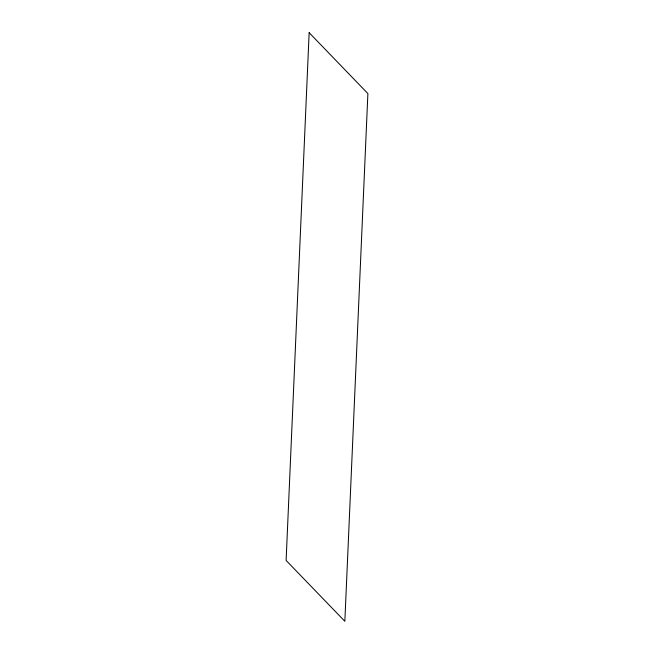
<?xml version="1.0" encoding="UTF-8"?>
<svg xmlns="http://www.w3.org/2000/svg" width="654" height="654" viewBox="0 0 654 654"><rect width="100%" height="100%" fill="white"/><g stroke="black" fill="none" stroke-linecap="round" stroke-linejoin="round"><path stroke-width="0.98" d="M309.154 32.7L286.109 560.429L344.846 621.3L367.891 93.571L309.154 32.7"/></g></svg>
